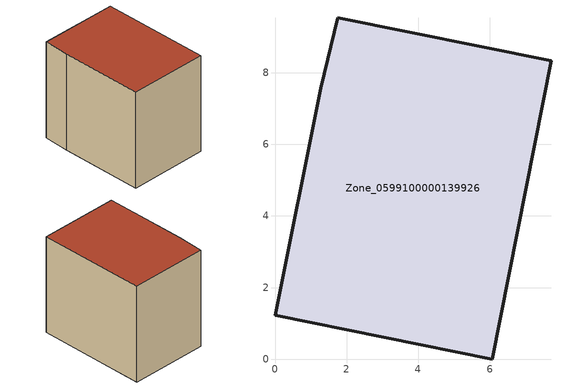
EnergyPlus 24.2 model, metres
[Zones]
Zone_0599100000139926
 floor ground (C_G): 1.27,7.56 1.75,9.53 7.71,8.34 6.07,0 0,1.22 z0
 wall outside (C_F): 6.07,0 7.71,8.34 1.75,9.53 1.27,7.56 0,1.22 6.07,0 z0:7.73
 roof outside (C_R): 1.75,9.53 1.27,7.56 0,1.22 6.07,0 7.71,8.34 z7.73
[BUILDING]
Pand.0599100000139926: North Axis=0; Terrain=City; Loads Convergence Tolerance Value=0.04; Temperature Convergence Tolerance Value=0.4; Solar Distribution=FullExterior; Maximum Number of Warmup Days=25; Minimum Number of Warmup Days=1
[Site:Location]
Rotterdam.The.Hague.AP_ZH_NLD Design_Conditions: Latitude=51.96; Longitude=4.45; Time Zone=1; Elevation=-4.5
[SITE:GROUNDTEMPERATURE:BUILDINGSURFACE]
18, 18, 18, 18, 18, 18, 18, 18, 18, 18, 18, 18
[MATERIAL] Thermal Absorptance=0.9; Solar Absorptance=0.7; Visible Absorptance=0.7
Name | Roughness | Thickness | Conductivity | Density | Specific Heat
G.TC.1965-1974 | MediumSmooth | 0.15 | 0.882353 | 540 | 1210
F.TC.1965-1974 | Rough | 0.3 | 0.697674 | 1920 | 840
R.TC.1965-1974 | MediumRough | 0.2 | 0.232558 | 1500 | 1000
[CONSTRUCTION]
C_G: G.TC.1965-1974
C_F: F.TC.1965-1974
C_R: R.TC.1965-1974
[ZONE]
Zone_0599100000139926: Type=1; Multiplier=1; Ceiling Height=Autocalculate; Volume=Autocalculate; Floor Area=autocalculate; Part of Total Floor Area=Yes
[ZONEINFILTRATION:DESIGNFLOWRATE]
Infil_Zone_0599100000139926: Zone or ZoneList or Space or SpaceList=Zone_0599100000139926; Schedule=AlwaysOn; Design Flow Rate Calculation Method=Flow/Area; Flow Rate per Floor Area=0.003; Constant Term Coefficient=1; Temperature Term Coefficient=0; Velocity Term Coefficient=0; Velocity Squared Term Coefficient=0
[HVACTEMPLATE:ZONE:IDEALLOADSAIRSYSTEM]
Zone_0599100000139926: Maximum Heating Supply Air Temperature=50; Minimum Cooling Supply Air Temperature=13; Maximum Heating Supply Air Humidity Ratio=0.0156; Minimum Cooling Supply Air Humidity Ratio=0.0077; Heating Limit=NoLimit; Cooling Limit=NoLimit; Dehumidification Control Type=ConstantSensibleHeatRatio; Cooling Sensible Heat Ratio=0.7; Dehumidification Setpoint=60; Humidification Control Type=None; Humidification Setpoint=30; Outdoor Air Method=None; Outdoor Air Flow Rate per Person=0.00944; Outdoor Air Flow Rate per Zone Floor Area=0; Outdoor Air Flow Rate per Zone=0; Demand Controlled Ventilation Type=None; Outdoor Air Economizer Type=NoEconomizer; Heat Recovery Type=None; Sensible Heat Recovery Effectiveness=0.7; Latent Heat Recovery Effectiveness=0.65
[ZONECONTROL:THERMOSTAT]
ThermostatControl_Zone_0599100000139926: Zone or ZoneList=Zone_0599100000139926; Control Type Schedule=DualSetpointControlType; Control 1=Thermostat_Zone_0599100000139926; Temperature Difference Between Cutout And Setpoint=0
[THERMOSTATSETPOINT:DUALSETPOINT]
Thermostat_Zone_0599100000139926: Heating Setpoint Temperature Schedule=HeatingSetpoint_Zone_0599100000139926; Cooling Setpoint Temperature Schedule=CoolingSetpoint_Zone_0599100000139926
[SCHEDULE:COMPACT]
HeatingSetpoint_Zone_0599100000139926: Through: 12/31, For: AllDays, Until: 24:00, 21
CoolingSetpoint_Zone_0599100000139926: Through: 12/31, For: AllDays, Until: 24:00, 24
DualSetpointControlType: Through: 12/31, For: AllDays, Until: 24:00, 4
AlwaysOn: Through: 12/31, For: AllDays, Until: 24:00, 1
